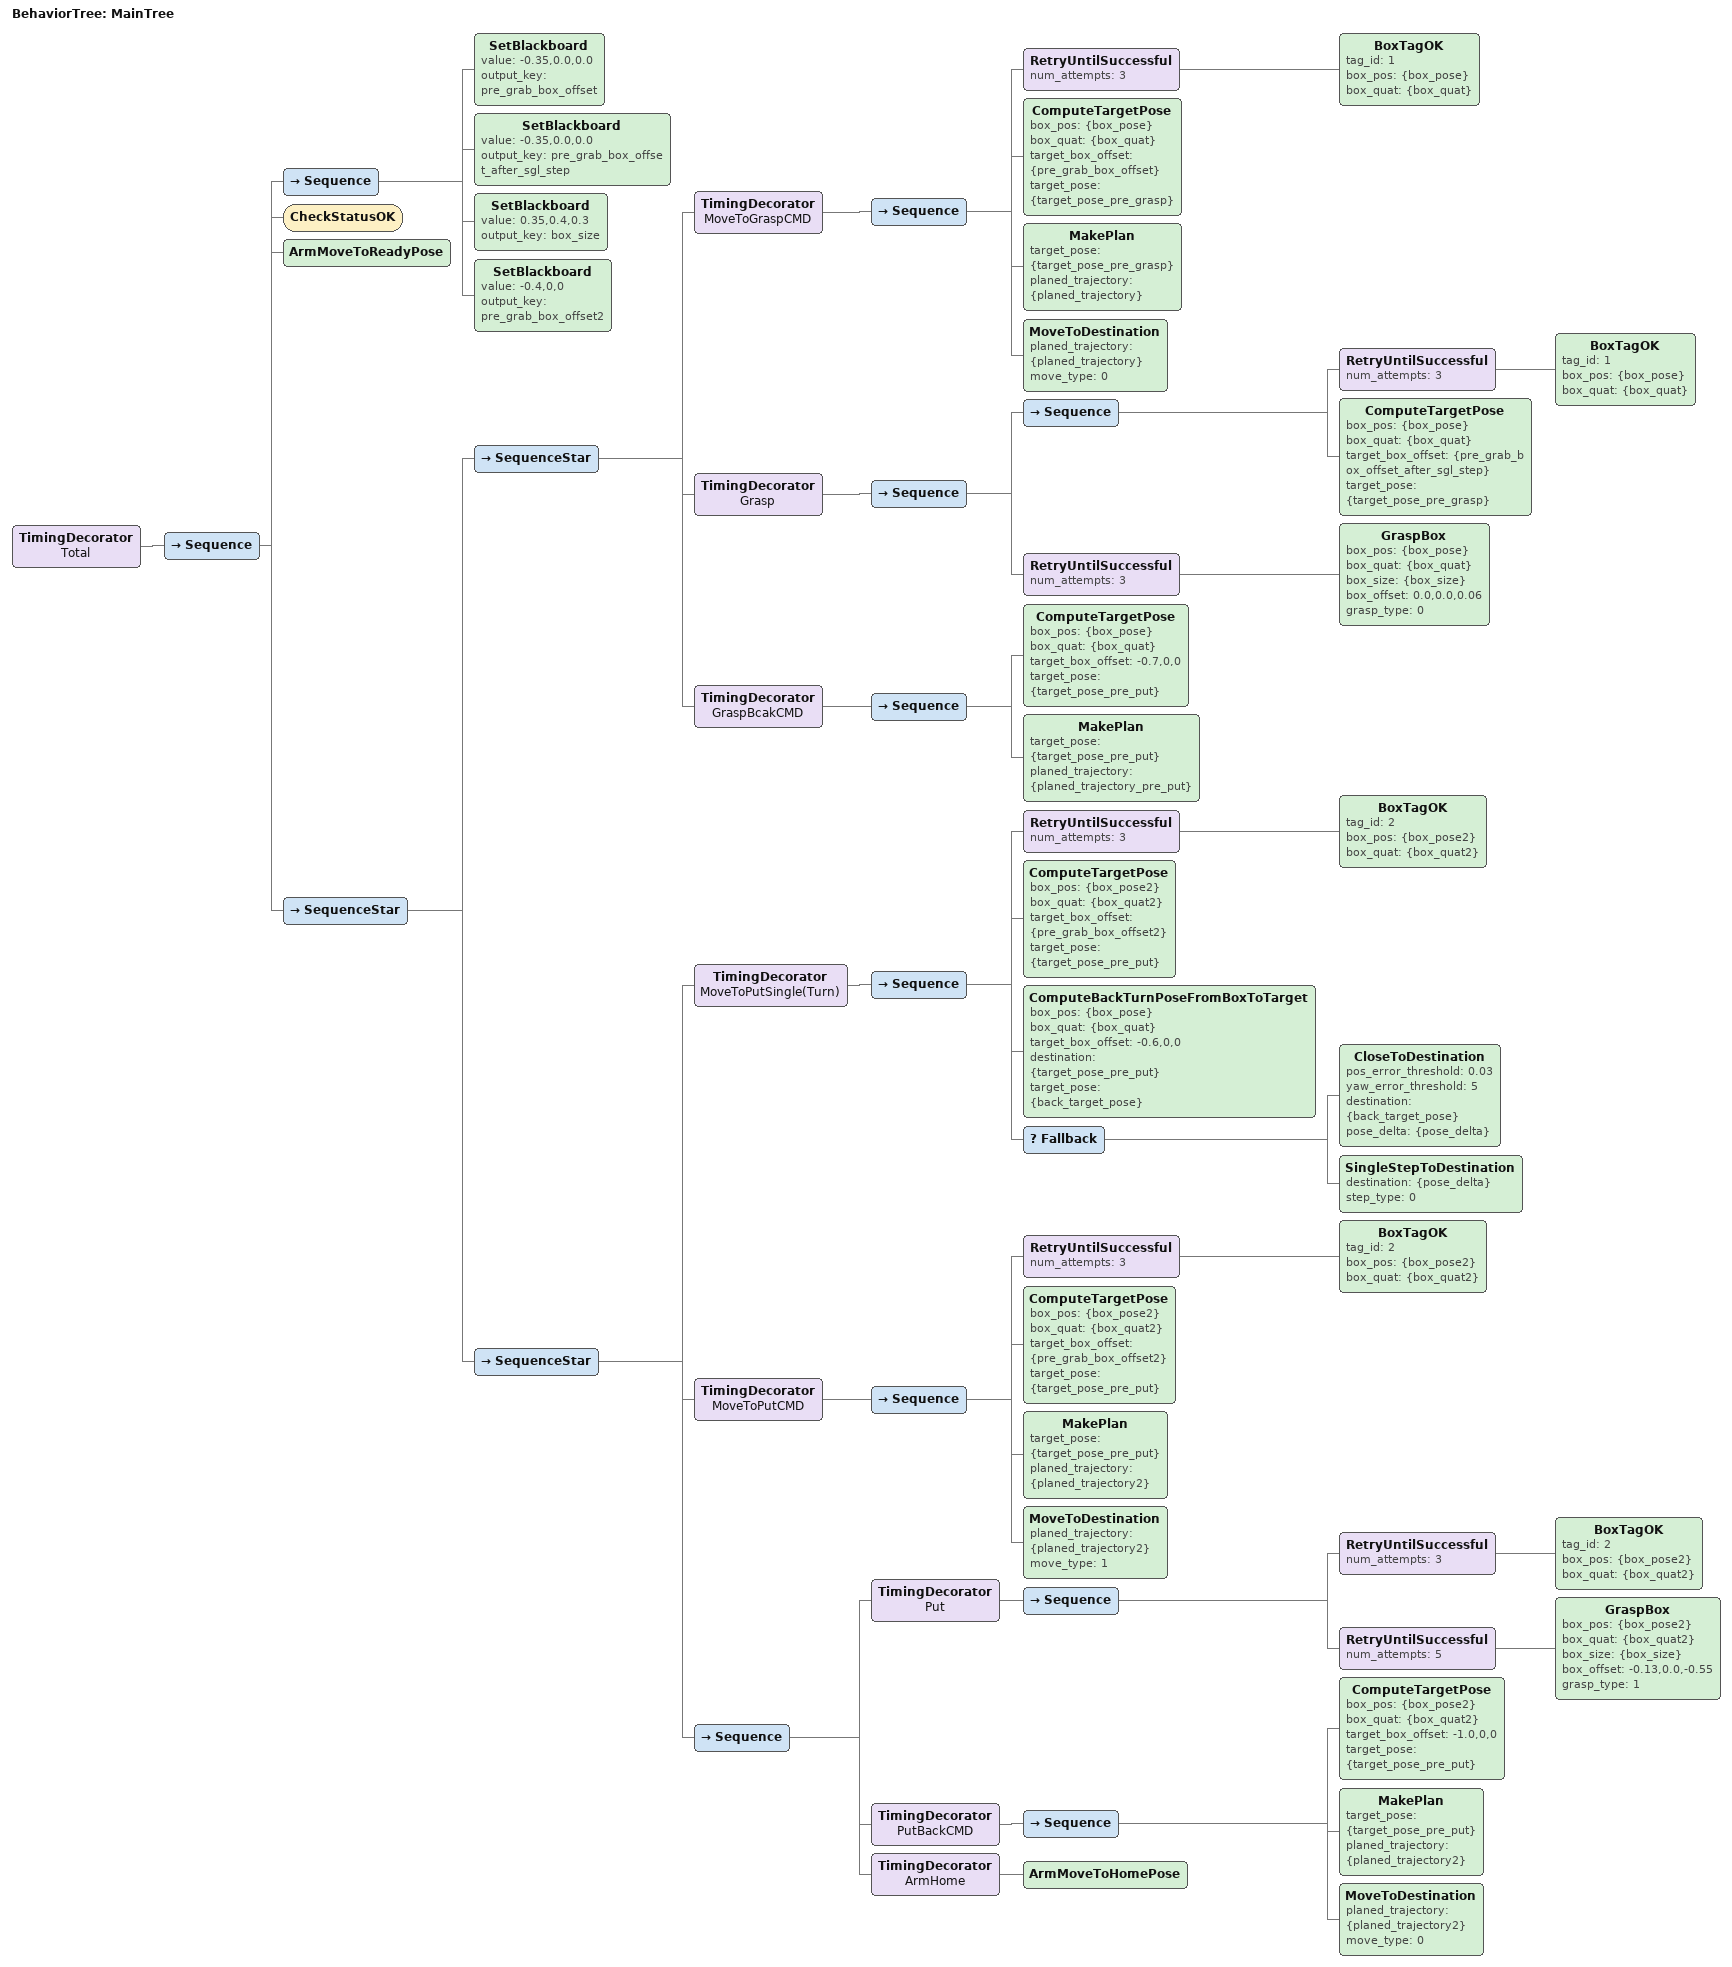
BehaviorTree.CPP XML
<?xml version="1.0" encoding="UTF-8"?>
<root BTCPP_format="3"
      main_tree_to_execute="MainTree">
  <BehaviorTree ID="MainTree">
    <TimingDecorator name="Total">
      <Sequence>
        <Sequence>
          <SetBlackboard value="-0.35,0.0,0.0"
                         output_key="pre_grab_box_offset"/>
          <SetBlackboard value="-0.35,0.0,0.0"
                         output_key="pre_grab_box_offset_after_sgl_step"/>
          <SetBlackboard value="0.35,0.4,0.3"
                         output_key="box_size"/>
          <SetBlackboard value="-0.4,0,0"
                         output_key="pre_grab_box_offset2"/>
        </Sequence>
        <CheckStatusOK/>
        <ArmMoveToReadyPose/>
        <SequenceStar>
          <SequenceStar>
            <TimingDecorator name="MoveToGraspCMD">
              <Sequence>
                <RetryUntilSuccessful num_attempts="3">
                  <BoxTagOK tag_id="1"
                            box_pos="{box_pose}"
                            box_quat="{box_quat}"/>
                </RetryUntilSuccessful>
                <ComputeTargetPose box_pos="{box_pose}"
                                   box_quat="{box_quat}"
                                   target_box_offset="{pre_grab_box_offset}"
                                   target_pose="{target_pose_pre_grasp}"/>
                <MakePlan target_pose="{target_pose_pre_grasp}"
                          planed_trajectory="{planed_trajectory}"/>
                <MoveToDestination planed_trajectory="{planed_trajectory}"
                                   move_type="0"/>
              </Sequence>
            </TimingDecorator>
            <TimingDecorator name="Grasp">
              <Sequence>
                <Sequence>
                  <RetryUntilSuccessful num_attempts="3">
                    <BoxTagOK tag_id="1"
                              box_pos="{box_pose}"
                              box_quat="{box_quat}"/>
                  </RetryUntilSuccessful>
                  <ComputeTargetPose box_pos="{box_pose}"
                                     box_quat="{box_quat}"
                                     target_box_offset="{pre_grab_box_offset_after_sgl_step}"
                                     target_pose="{target_pose_pre_grasp}"/>
                </Sequence>
                <RetryUntilSuccessful num_attempts="3">
                  <GraspBox box_pos="{box_pose}"
                            box_quat="{box_quat}"
                            box_size="{box_size}"
                            box_offset="0.0,0.0,0.06"
                            grasp_type="0"/>
                </RetryUntilSuccessful>
              </Sequence>
            </TimingDecorator>
            <TimingDecorator name="GraspBcakCMD">
              <Sequence>
                <ComputeTargetPose box_pos="{box_pose}"
                                   box_quat="{box_quat}"
                                   target_box_offset="-0.7,0,0"
                                   target_pose="{target_pose_pre_put}"/>
                <MakePlan target_pose="{target_pose_pre_put}"
                          planed_trajectory="{planed_trajectory_pre_put}"/>
              </Sequence>
            </TimingDecorator>
          </SequenceStar>
          <SequenceStar>
            <TimingDecorator name="MoveToPutSingle(Turn)">
              <Sequence>
                <RetryUntilSuccessful num_attempts="3">
                  <BoxTagOK tag_id="2"
                            box_pos="{box_pose2}"
                            box_quat="{box_quat2}"/>
                </RetryUntilSuccessful>
                <ComputeTargetPose box_pos="{box_pose2}"
                                   box_quat="{box_quat2}"
                                   target_box_offset="{pre_grab_box_offset2}"
                                   target_pose="{target_pose_pre_put}"/>
                <ComputeBackTurnPoseFromBoxToTarget box_pos="{box_pose}"
                                                    box_quat="{box_quat}"
                                                    target_box_offset="-0.6,0,0"
                                                    destination="{target_pose_pre_put}"
                                                    target_pose="{back_target_pose}"/>
                <Fallback>
                  <CloseToDestination pos_error_threshold="0.03"
                                      yaw_error_threshold="5"
                                      destination="{back_target_pose}"
                                      pose_delta="{pose_delta}"/>
                  <SingleStepToDestination destination="{pose_delta}"
                                           step_type="0"/>
                </Fallback>
              </Sequence>
            </TimingDecorator>
            <TimingDecorator name="MoveToPutCMD">
              <Sequence>
                <RetryUntilSuccessful num_attempts="3">
                  <BoxTagOK tag_id="2"
                            box_pos="{box_pose2}"
                            box_quat="{box_quat2}"/>
                </RetryUntilSuccessful>
                <ComputeTargetPose box_pos="{box_pose2}"
                                   box_quat="{box_quat2}"
                                   target_box_offset="{pre_grab_box_offset2}"
                                   target_pose="{target_pose_pre_put}"/>
                <MakePlan target_pose="{target_pose_pre_put}"
                          planed_trajectory="{planed_trajectory2}"/>
                <MoveToDestination planed_trajectory="{planed_trajectory2}"
                                   move_type="1"/>
              </Sequence>
            </TimingDecorator>
            <Sequence>
              <TimingDecorator name="Put">
                <Sequence>
                  <RetryUntilSuccessful num_attempts="3">
                    <BoxTagOK tag_id="2"
                              box_pos="{box_pose2}"
                              box_quat="{box_quat2}"/>
                  </RetryUntilSuccessful>
                  <RetryUntilSuccessful num_attempts="5">
                    <GraspBox box_pos="{box_pose2}"
                              box_quat="{box_quat2}"
                              box_size="{box_size}"
                              box_offset="-0.13,0.0,-0.55"
                              grasp_type="1"/>
                  </RetryUntilSuccessful>
                </Sequence>
              </TimingDecorator>
              <TimingDecorator name="PutBackCMD">
                <Sequence>
                  <ComputeTargetPose box_pos="{box_pose2}"
                                     box_quat="{box_quat2}"
                                     target_box_offset="-1.0,0,0"
                                     target_pose="{target_pose_pre_put}"/>
                  <MakePlan target_pose="{target_pose_pre_put}"
                            planed_trajectory="{planed_trajectory2}"/>
                  <MoveToDestination planed_trajectory="{planed_trajectory2}"
                                     move_type="0"/>
                </Sequence>
              </TimingDecorator>
              <TimingDecorator name="ArmHome">
                <ArmMoveToHomePose/>
              </TimingDecorator>
            </Sequence>
          </SequenceStar>
        </SequenceStar>
      </Sequence>
    </TimingDecorator>
  </BehaviorTree>

</root>
